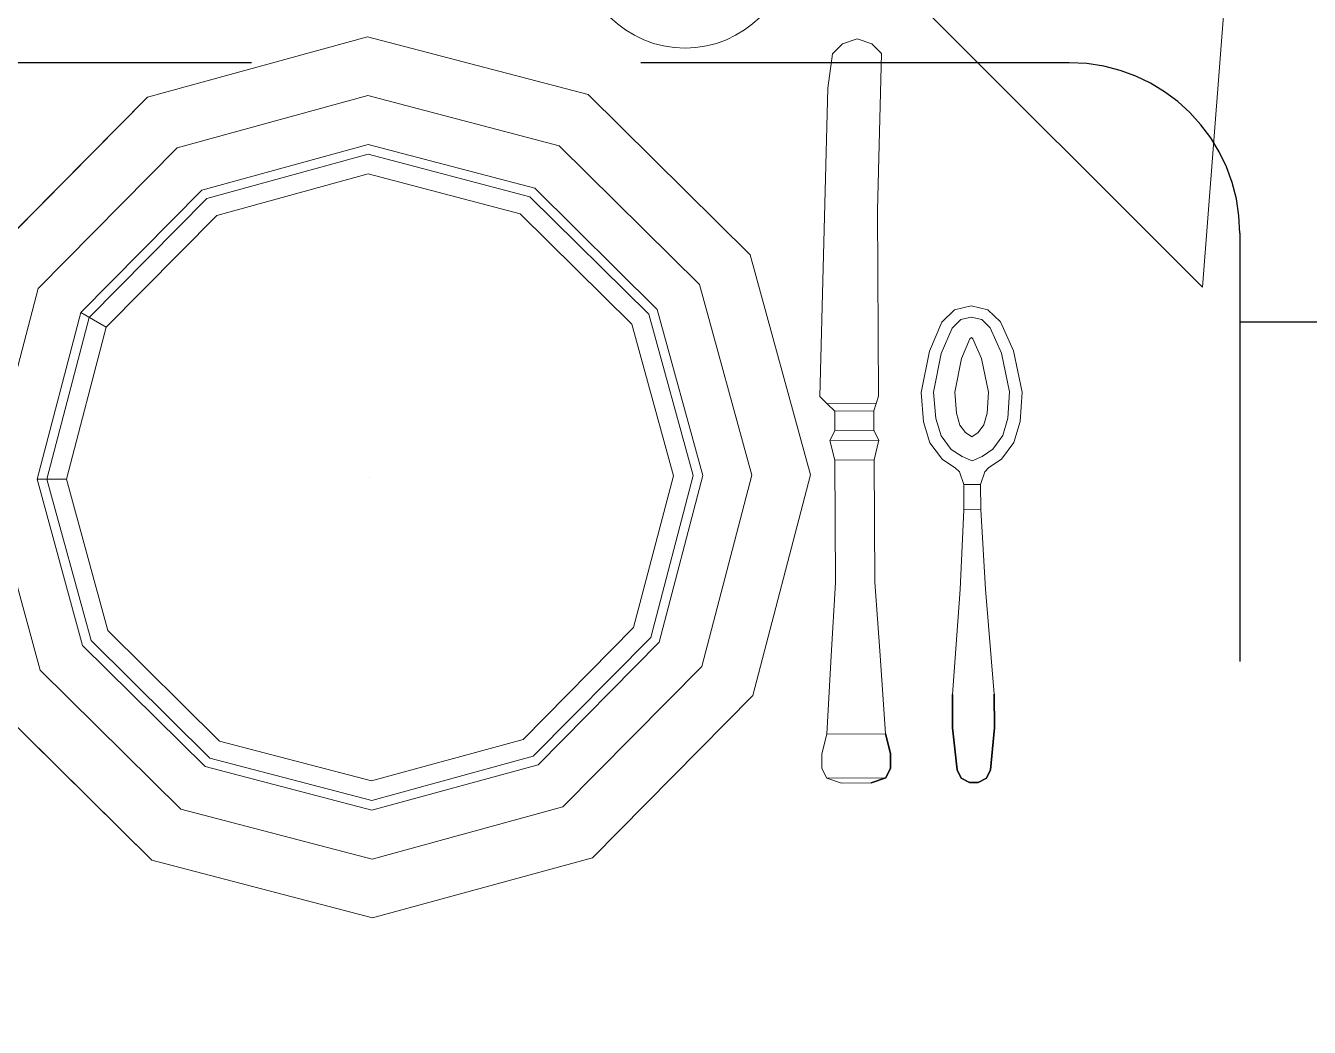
# Model space of a CAD drawing. Header units: millimetres. Extents: x 105 to 1807, y -268 to 915.
# Drawn here: x 988.8238 to 989.1535, y 435.3626 to 435.6199 of the extents above; entities that cross this region are included whole.
import ezdxf

# ---------------------------------------------------------------- set-up
doc = ezdxf.new("R2010")
doc.units = ezdxf.units.MM
doc.linetypes.add('DASHED2', pattern=[0.375, 0.25, -0.125])
doc.linetypes.add('LÍNEAS_OCULTAS2', pattern=[4.7625, 3.175, -1.5875])
doc.layers.add('MUEBLES', color=12, linetype='Continuous')
doc.layers.add('OCULTA', color=3, linetype='LÍNEAS_OCULTAS2')

# ---------------------------------------------------------------- blocks, each defined once
blk = doc.blocks.new('nueva mesa comedor')
at = {"layer": 'MUEBLES', "color": 8, "lineweight": 0}
for p, q in [((1164.94239, 523.73231, -0.00572), (1164.95054, 523.8376, -0.00572)), ((1164.95054, 523.8376, -0.00572), (1165.11101, 523.67714, -0.00572))]:
    blk.add_line(p, q, dxfattribs=at)
blk.add_circle((1165.07134, 523.75699, -0.00572), 0.02479, dxfattribs=at)
for points, invisible_edges in [([(1165.14432, 523.98489, 0.01143), (1165.1444, 523.97117, 0.01143), (1165.09989, 523.95898, 0.01143), (1165.09297, 523.97082, 0.01143)], 5), ([(1165.14446, 523.95974, 0.00114), (1165.14432, 523.98489, 0.008), (1165.09297, 523.97082, 0.008), (1165.10566, 523.94911, 0.00114)], 5), ([(1165.19583, 523.97139, 0.01143), (1165.18904, 523.95948, 0.01143), (1165.1444, 523.97117, 0.01143), (1165.14432, 523.98489, 0.01143)], 5), ([(1165.18338, 523.94955, 0.00114), (1165.19583, 523.97139, 0.008), (1165.14432, 523.98489, 0.008), (1165.14446, 523.95974, 0.00114)], 5), ([(1165.09297, 523.97082, 0.01143), (1165.09989, 523.95898, 0.01143), (1165.06744, 523.92616, 0.01143), (1165.05552, 523.93295, 0.01143)], 5), ([(1165.10566, 523.94911, 0.00114), (1165.09297, 523.97082, 0.008), (1165.05552, 523.93295, 0.008), (1165.07737, 523.9205, 0.00114)], 5), ([(1165.1444, 523.97117, 0.01143), (1165.14448, 523.95746, 0.00686), (1165.10681, 523.94714, 0.00686), (1165.09989, 523.95898, 0.01143)], 5), ([(1165.18904, 523.95948, 0.01143), (1165.18225, 523.94756, 0.00686), (1165.14448, 523.95746, 0.00686), (1165.1444, 523.97117, 0.01143)], 5), ([(1165.21199, 523.92126, 0.00114), (1165.2337, 523.93395, 0.008), (1165.19583, 523.97139, 0.008), (1165.18338, 523.94955, 0.00114)], 5), ([(1165.2337, 523.93395, 0.01143), (1165.22186, 523.92703, 0.01143), (1165.18904, 523.95948, 0.01143), (1165.19583, 523.97139, 0.01143)], 5), ([(1165.09989, 523.95898, 0.01143), (1165.10681, 523.94714, 0.00686), (1165.07936, 523.91937, 0.00686), (1165.06744, 523.92616, 0.01143)], 5), ([(1165.1445, 523.95288, -0.00572), (1165.14446, 523.95974, 0.00114), (1165.10566, 523.94911, 0.00114), (1165.10912, 523.94319, -0.00572)], 5), ([(1165.17999, 523.94359, -0.00572), (1165.18338, 523.94955, 0.00114), (1165.14446, 523.95974, 0.00114), (1165.1445, 523.95288, -0.00572)], 5), ([(1165.22186, 523.92703, 0.01143), (1165.21002, 523.9201, 0.00686), (1165.18225, 523.94756, 0.00686), (1165.18904, 523.95948, 0.01143)], 5), ([(1165.14448, 523.95746, 0.00686), (1165.1449, 523.88202, 0.00686), (1165.1449, 523.88202, 0.00686), (1165.10681, 523.94714, 0.00686)], 5), ([(1165.18225, 523.94756, 0.00686), (1165.1449, 523.88202, 0.00686), (1165.1449, 523.88202, 0.00686), (1165.14448, 523.95746, 0.00686)], 5), ([(1165.02336, 523.94992, 0.00229), (1165.03936, 523.95001, 0.00229), (1165.0382, 523.95229, 0.00114), (1165.02449, 523.95221, 0.00114)], 1), ([(1165.02336, 523.94992, -0.00457), (1165.03936, 523.95001, -0.00457), (1165.0382, 523.95229, -0.00343), (1165.02449, 523.95221, -0.00343)], 1), ([(1165.03938, 523.94658, 0.00343), (1165.02338, 523.94649, 0.00343), (1165.02336, 523.94992, 0.00229), (1165.03936, 523.95001, 0.00229)], 5), ([(1165.03938, 523.94658, -0.00572), (1165.02338, 523.94649, -0.00572), (1165.02336, 523.94992, -0.00457), (1165.03936, 523.95001, -0.00457)], 5), ([(1165.20607, 523.9178, -0.00572), (1165.21199, 523.92126, 0.00114), (1165.18338, 523.94955, 0.00114), (1165.17999, 523.94359, -0.00572)], 5), ([(1165.02455, 523.94192, 0.00229), (1165.03826, 523.942, 0.00229), (1165.03938, 523.94658, 0.00343), (1165.02338, 523.94649, 0.00343)], 4), ([(1165.02455, 523.94192, -0.00457), (1165.03826, 523.942, -0.00457), (1165.03938, 523.94658, -0.00572), (1165.02338, 523.94649, -0.00572)], 4), ([(1165.10912, 523.94319, -0.00572), (1165.10566, 523.94911, 0.00114), (1165.07737, 523.9205, 0.00114), (1165.08333, 523.91711, -0.00572)], 5), ([(1165.10681, 523.94714, 0.00686), (1165.1449, 523.88202, 0.00686), (1165.1449, 523.88202, 0.00686), (1165.07936, 523.91937, 0.00686)], 5), ([(1165.21002, 523.9201, 0.00686), (1165.1449, 523.88202, 0.00686), (1165.1449, 523.88202, 0.00686), (1165.18225, 523.94756, 0.00686)], 5), ([(1165.03722, 523.92371, 0.00343), (1165.02579, 523.92364, 0.00343), (1165.02455, 523.94192, 0.00229), (1165.03826, 523.942, 0.00229)], 1), ([(1165.03722, 523.92371, -0.00572), (1165.02579, 523.92364, -0.00572), (1165.02455, 523.94192, -0.00457), (1165.03826, 523.942, -0.00457)], 1), ([(1165.00892, 523.93269, -0.0055), (1164.99913, 523.93264, -0.0055), (1165.00122, 523.90815, -0.003), (1165.0071, 523.90819, -0.003)], 5), ([(1165.00892, 523.93269, -0.00255), (1164.99913, 523.93264, -0.00255), (1165.00122, 523.90815, -0.00104), (1165.0071, 523.90819, -0.00104)], 5), ([(1164.99913, 523.93264, -0.0055), (1164.99913, 523.93264, -0.00255), (1165.00122, 523.90815, -0.00104), (1165.00122, 523.90815, -0.003)], 4), ([(1165.0071, 523.90819, -0.003), (1165.0071, 523.90819, -0.00104), (1165.00892, 523.93269, -0.00255), (1165.00892, 523.93269, -0.0055)], 1), ([(1165.05552, 523.93295, 0.01143), (1165.06744, 523.92616, 0.01143), (1165.05575, 523.88152, 0.01143), (1165.04203, 523.88144, 0.01143)], 5), ([(1165.07737, 523.9205, 0.00114), (1165.05552, 523.93295, 0.008), (1165.04203, 523.88144, 0.008), (1165.06718, 523.88158, 0.00114)], 5), ([(1165.22262, 523.88246, 0.00114), (1165.24777, 523.8826, 0.008), (1165.2337, 523.93395, 0.008), (1165.21199, 523.92126, 0.00114)], 5), ([(1165.24777, 523.8826, 0.01143), (1165.23405, 523.88252, 0.01143), (1165.22186, 523.92703, 0.01143), (1165.2337, 523.93395, 0.01143)], 5), ([(1165.06744, 523.92616, 0.01143), (1165.07936, 523.91937, 0.00686), (1165.06946, 523.8816, 0.00686), (1165.05575, 523.88152, 0.01143)], 5), ([(1165.23405, 523.88252, 0.01143), (1165.22034, 523.88244, 0.00686), (1165.21002, 523.9201, 0.00686), (1165.22186, 523.92703, 0.01143)], 5), ([(1165.02703, 523.9065, 0.00343), (1165.03618, 523.90655, 0.00343), (1165.03722, 523.92371, 0.00343), (1165.02579, 523.92364, 0.00343)], 5), ([(1165.02703, 523.9065, -0.00572), (1165.03618, 523.90655, -0.00572), (1165.03722, 523.92371, -0.00572), (1165.02579, 523.92364, -0.00572)], 5), ([(1165.08333, 523.91711, -0.00572), (1165.07737, 523.9205, 0.00114), (1165.06718, 523.88158, 0.00114), (1165.07403, 523.88162, -0.00572)], 5), ([(1165.22034, 523.88244, 0.00686), (1165.1449, 523.88202, 0.00686), (1165.1449, 523.88202, 0.00686), (1165.21002, 523.9201, 0.00686)], 5), ([(1165.21576, 523.88242, -0.00572), (1165.22262, 523.88246, 0.00114), (1165.21199, 523.92126, 0.00114), (1165.20607, 523.9178, -0.00572)], 4), ([(1165.07936, 523.91937, 0.00686), (1165.1449, 523.88202, 0.00686), (1165.1449, 523.88202, 0.00686), (1165.06946, 523.8816, 0.00686)], 5), ([(1165.00122, 523.90815, -0.00104), (1165.0071, 523.90819, -0.00104), (1165.00623, 523.88957, 0.00081), (1165.00231, 523.88955, 0.00081)], 1), ([(1165.00122, 523.90815, -0.003), (1165.0071, 523.90819, -0.003), (1165.00623, 523.88957, -0.00083), (1165.00231, 523.88955, -0.00083)], 1), ([(1165.00122, 523.90815, -0.00104), (1165.00122, 523.90815, -0.003), (1165.00231, 523.88955, -0.00083), (1165.00231, 523.88955, 0.00081)], 5), ([(1165.00623, 523.88957, 0.00081), (1165.00623, 523.88957, -0.00083), (1165.0071, 523.90819, -0.003), (1165.0071, 523.90819, -0.00104)], 5), ([(1165.03634, 523.87798, 0.00229), (1165.02719, 523.87793, 0.00229), (1165.02703, 523.9065, 0.00343), (1165.03618, 523.90655, 0.00343)], 4), ([(1165.03634, 523.87798, -0.00457), (1165.02719, 523.87793, -0.00457), (1165.02703, 523.9065, -0.00572), (1165.03618, 523.90655, -0.00572)], 4), ([(1165.00231, 523.88955, -0.00083), (1165.00231, 523.88955, 0.00081), (1165.00234, 523.88367, 0.00035), (1165.00234, 523.88367, -0.0013)], 5), ([(1165.00626, 523.88369, -0.0013), (1165.00626, 523.88369, 0.00035), (1165.00623, 523.88957, 0.00081), (1165.00623, 523.88957, -0.00083)], 5), ([(1165.00234, 523.88367, 0.00035), (1165.00626, 523.88369, 0.00035), (1165.00725, 523.88076, -0.00103), (1165.00138, 523.88072, -0.00103)], 4), ([(1165.00234, 523.88367, -0.0013), (1165.00626, 523.88369, -0.0013), (1165.00725, 523.88076, -0.00258), (1165.00138, 523.88072, -0.00258)], 4), ([(1165.00234, 523.88367, 0.00035), (1165.00234, 523.88367, -0.0013), (1165.00138, 523.88072, -0.00258), (1165.00138, 523.88072, -0.00103)], 5), ([(1165.00626, 523.88369, -0.0013), (1165.00626, 523.88369, 0.00035), (1165.00725, 523.88076, -0.00103), (1165.00725, 523.88076, -0.00258)], 5), ([(1165.00725, 523.88076, -0.00103), (1165.00138, 523.88072, -0.00103), (1165.0004, 523.87973, -0.00157), (1165.00824, 523.87977, -0.00157)], 5), ([(1165.00725, 523.88076, -0.00258), (1165.00138, 523.88072, -0.00258), (1165.0004, 523.87973, -0.00317), (1165.00824, 523.87977, -0.00317)], 5), ([(1165.00138, 523.88072, -0.00258), (1165.00138, 523.88072, -0.00103), (1165.0004, 523.87973, -0.00157), (1165.0004, 523.87973, -0.00317)], 1), ([(1165.00725, 523.88076, -0.00103), (1165.00725, 523.88076, -0.00258), (1165.00824, 523.87977, -0.00317), (1165.00824, 523.87977, -0.00157)], 1), ([(1165.06718, 523.88158, 0.00114), (1165.04203, 523.88144, 0.008), (1165.0561, 523.83008, 0.008), (1165.07781, 523.84278, 0.00114)], 5), ([(1165.04203, 523.88144, 0.01143), (1165.05575, 523.88152, 0.01143), (1165.06794, 523.83701, 0.01143), (1165.0561, 523.83008, 0.01143)], 5), ([(1165.05575, 523.88152, 0.01143), (1165.06946, 523.8816, 0.00686), (1165.07978, 523.84393, 0.00686), (1165.06794, 523.83701, 0.01143)], 5), ([(1165.07403, 523.88162, -0.00572), (1165.06718, 523.88158, 0.00114), (1165.07781, 523.84278, 0.00114), (1165.08373, 523.84624, -0.00572)], 5), ([(1165.06946, 523.8816, 0.00686), (1165.1449, 523.88202, 0.00686), (1165.1449, 523.88202, 0.00686), (1165.07978, 523.84393, 0.00686)], 5), ([(1165.07978, 523.84393, 0.00686), (1165.1449, 523.88202, 0.00686), (1165.1449, 523.88202, 0.00686), (1165.10755, 523.81648, 0.00686)], 5), ([(1165.10755, 523.81648, 0.00686), (1165.1449, 523.88202, 0.00686), (1165.1449, 523.88202, 0.00686), (1165.14532, 523.80658, 0.00686)], 5), ([(1165.21044, 523.84467, 0.00686), (1165.1449, 523.88202, 0.00686), (1165.1449, 523.88202, 0.00686), (1165.22034, 523.88244, 0.00686)], 5), ([(1165.14532, 523.80658, 0.00686), (1165.1449, 523.88202, 0.00686), (1165.1449, 523.88202, 0.00686), (1165.18299, 523.8169, 0.00686)], 5), ([(1165.18299, 523.8169, 0.00686), (1165.1449, 523.88202, 0.00686), (1165.1449, 523.88202, 0.00686), (1165.21044, 523.84467, 0.00686)], 5), ([(1165.22236, 523.83788, 0.01143), (1165.21044, 523.84467, 0.00686), (1165.22034, 523.88244, 0.00686), (1165.23405, 523.88252, 0.01143)], 5), ([(1165.21243, 523.84354, 0.00114), (1165.23428, 523.83109, 0.008), (1165.24777, 523.8826, 0.008), (1165.22262, 523.88246, 0.00114)], 5), ([(1165.23428, 523.83109, 0.01143), (1165.22236, 523.83788, 0.01143), (1165.23405, 523.88252, 0.01143), (1165.24777, 523.8826, 0.01143)], 5), ([(1164.99747, 523.87777, -0.00228), (1164.99948, 523.87541, -0.00397), (1164.99716, 523.87226, -0.00384), (1164.99456, 523.87385, -0.00192)], 5), ([(1164.99747, 523.87777, -0.0013), (1164.99948, 523.87541, -0.00299), (1164.99716, 523.87226, -0.00286), (1164.99456, 523.87385, -0.00094)], 5), ([(1165.002, 523.87713, -0.00397), (1165.0004, 523.87973, -0.00317), (1164.99747, 523.87777, -0.00228), (1164.99948, 523.87541, -0.00397)], 5), ([(1165.002, 523.87713, -0.003), (1165.0004, 523.87973, -0.00157), (1164.99747, 523.87777, -0.0013), (1164.99948, 523.87541, -0.00299)], 5), ([(1165.0004, 523.87973, -0.00317), (1165.00432, 523.87975, -0.00317), (1165.00433, 523.87815, -0.00384), (1165.002, 523.87713, -0.00397)], 11), ([(1165.0004, 523.87973, -0.00157), (1165.00432, 523.87975, -0.00157), (1165.00433, 523.87815, -0.00286), (1165.002, 523.87713, -0.003)], 11), ([(1165.002, 523.87713, -0.00397), (1165.00436, 523.87256, -0.00549), (1165.00436, 523.87256, -0.00549), (1165.00433, 523.87815, -0.00384)], 5), ([(1165.002, 523.87713, -0.003), (1165.00436, 523.87256, -0.00451), (1165.00436, 523.87256, -0.00451), (1165.00433, 523.87815, -0.00286)], 5), ([(1165.00824, 523.87977, -0.00317), (1165.00432, 523.87975, -0.00317), (1165.00433, 523.87815, -0.00384), (1165.00667, 523.87715, -0.00397)], 11), ([(1165.00824, 523.87977, -0.00157), (1165.00432, 523.87975, -0.00157), (1165.00433, 523.87815, -0.00286), (1165.00667, 523.87715, -0.003)], 11), ([(1165.00667, 523.87715, -0.00397), (1165.00436, 523.87256, -0.00549), (1165.00436, 523.87256, -0.00549), (1165.00433, 523.87815, -0.00384)], 5), ([(1165.00667, 523.87715, -0.003), (1165.00436, 523.87256, -0.00451), (1165.00436, 523.87256, -0.00451), (1165.00433, 523.87815, -0.00286)], 5), ([(1165.00667, 523.87715, -0.003), (1165.00824, 523.87977, -0.00157), (1165.01119, 523.87785, -0.0013), (1165.00921, 523.87547, -0.00299)], 5), ([(1165.01119, 523.87785, -0.00228), (1165.00921, 523.87547, -0.00397), (1165.01157, 523.87235, -0.00384), (1165.01415, 523.87396, -0.00192)], 5), ([(1165.01119, 523.87785, -0.0013), (1165.00921, 523.87547, -0.00299), (1165.01157, 523.87235, -0.00286), (1165.01415, 523.87396, -0.00094)], 5), ([(1164.99716, 523.87226, -0.00384), (1165.00161, 523.86978, -0.00556), (1165.00291, 523.87155, -0.00563), (1164.99948, 523.87541, -0.00397)], 5), ([(1164.99716, 523.87226, -0.00286), (1165.00161, 523.86978, -0.00458), (1165.00291, 523.87155, -0.00465), (1164.99948, 523.87541, -0.00299)], 5), ([(1165.00291, 523.87155, -0.00563), (1164.99948, 523.87541, -0.00397), (1165.002, 523.87713, -0.00397), (1165.00436, 523.87256, -0.00549)], 5), ([(1165.00291, 523.87155, -0.00465), (1164.99948, 523.87541, -0.00299), (1165.002, 523.87713, -0.003), (1165.00436, 523.87256, -0.00451)], 5), ([(1165.00582, 523.87157, -0.00563), (1165.00921, 523.87547, -0.00397), (1165.00667, 523.87715, -0.00397), (1165.00436, 523.87256, -0.00549)], 5), ([(1165.00582, 523.87157, -0.00465), (1165.00921, 523.87547, -0.00299), (1165.00667, 523.87715, -0.003), (1165.00436, 523.87256, -0.00451)], 5), ([(1165.01157, 523.87235, -0.00384), (1165.00715, 523.86982, -0.00556), (1165.00582, 523.87157, -0.00563), (1165.00921, 523.87547, -0.00397)], 5), ([(1165.01157, 523.87235, -0.00286), (1165.00715, 523.86982, -0.00458), (1165.00582, 523.87157, -0.00465), (1165.00921, 523.87547, -0.00299)], 5), ([(1164.99716, 523.87226, -0.00286), (1164.99456, 523.87385, -0.00094), (1164.99312, 523.86893, -0.00064), (1164.99595, 523.86816, -0.00248)], 5), ([(1164.99716, 523.87226, -0.00384), (1164.99456, 523.87385, -0.00192), (1164.99312, 523.86893, -0.00162), (1164.99595, 523.86816, -0.00346)], 5), ([(1165.00079, 523.86702, -0.00539), (1164.99595, 523.86816, -0.00346), (1164.99716, 523.87226, -0.00384), (1165.00161, 523.86978, -0.00556)], 5), ([(1165.00079, 523.86702, -0.00441), (1164.99595, 523.86816, -0.00248), (1164.99716, 523.87226, -0.00286), (1165.00161, 523.86978, -0.00458)], 5), ([(1165.00715, 523.86982, -0.00556), (1165.00161, 523.86978, -0.00556), (1165.00291, 523.87155, -0.00563), (1165.00582, 523.87157, -0.00563)], 5), ([(1165.00715, 523.86982, -0.00458), (1165.00161, 523.86978, -0.00458), (1165.00291, 523.87155, -0.00465), (1165.00582, 523.87157, -0.00465)], 5), ([(1165.00291, 523.87155, -0.00563), (1165.00582, 523.87157, -0.00563), (1165.00436, 523.87256, -0.00549)], 1), ([(1165.00291, 523.87155, -0.00465), (1165.00582, 523.87157, -0.00465), (1165.00436, 523.87256, -0.00451)], 1), ([(1165.00799, 523.86706, -0.00441), (1165.01282, 523.86826, -0.00248), (1165.01157, 523.87235, -0.00286), (1165.00715, 523.86982, -0.00458)], 5), ([(1165.01157, 523.87235, -0.00286), (1165.01415, 523.87396, -0.00094), (1165.01565, 523.86906, -0.00064), (1165.01282, 523.86826, -0.00248)], 5), ([(1165.01157, 523.87235, -0.00384), (1165.01415, 523.87396, -0.00192), (1165.01565, 523.86906, -0.00162), (1165.01282, 523.86826, -0.00346)], 5), ([(1164.99312, 523.86893, -0.00064), (1164.99595, 523.86816, -0.00248), (1164.99555, 523.86204, -0.00182), (1164.99266, 523.8621, 0)], 5), ([(1164.99312, 523.86893, -0.00162), (1164.99595, 523.86816, -0.00346), (1164.99555, 523.86204, -0.0028), (1164.99266, 523.8621, -0.00098)], 5), ([(1165.00079, 523.86702, -0.00539), (1165.00799, 523.86706, -0.00539), (1165.00715, 523.86982, -0.00556), (1165.00161, 523.86978, -0.00556)], 5), ([(1165.00079, 523.86702, -0.00441), (1165.00799, 523.86706, -0.00441), (1165.00715, 523.86982, -0.00458), (1165.00161, 523.86978, -0.00458)], 5), ([(1165.01565, 523.86906, -0.00064), (1165.01282, 523.86826, -0.00248), (1165.01329, 523.86213, -0.00182), (1165.01618, 523.86223, 0)], 5), ([(1165.01565, 523.86906, -0.00162), (1165.01282, 523.86826, -0.00346), (1165.01329, 523.86213, -0.0028), (1165.01618, 523.86223, -0.00098)], 5), ([(1165.02723, 523.87107, -0.00457), (1165.02723, 523.87107, 0.00229), (1165.02726, 523.8665, 0.00229), (1165.02726, 523.8665, -0.00457)], 4), ([(1165.0364, 523.86655, -0.00457), (1165.0364, 523.86655, 0.00229), (1165.03637, 523.87112, 0.00229), (1165.03637, 523.87112, -0.00457)], 1), ([(1164.99555, 523.86204, -0.0028), (1165.00047, 523.86211, -0.00469), (1165.00079, 523.86702, -0.00539), (1164.99595, 523.86816, -0.00346)], 5), ([(1164.99555, 523.86204, -0.00182), (1165.00047, 523.86211, -0.00371), (1165.00079, 523.86702, -0.00441), (1164.99595, 523.86816, -0.00248)], 5), ([(1165.00837, 523.86215, -0.00469), (1165.00047, 523.86211, -0.00469), (1165.00079, 523.86702, -0.00539), (1165.00799, 523.86706, -0.00539)], 5), ([(1165.00837, 523.86215, -0.00371), (1165.00047, 523.86211, -0.00371), (1165.00079, 523.86702, -0.00441), (1165.00799, 523.86706, -0.00441)], 5), ([(1165.01329, 523.86213, -0.0028), (1165.00837, 523.86215, -0.00469), (1165.00799, 523.86706, -0.00539), (1165.01282, 523.86826, -0.00346)], 5), ([(1165.01329, 523.86213, -0.00182), (1165.00837, 523.86215, -0.00371), (1165.00799, 523.86706, -0.00441), (1165.01282, 523.86826, -0.00248)], 5), ([(1165.02726, 523.8665, 0.00229), (1165.02726, 523.8665, -0.00457), (1165.02669, 523.86478, -0.00229), (1165.02669, 523.86478)], 5), ([(1165.03812, 523.86485), (1165.03812, 523.86485, -0.00229), (1165.0364, 523.86655, -0.00457), (1165.0364, 523.86655, 0.00229)], 5), ([(1165.03985, 523.86314, -0.00057), (1165.02613, 523.86306, -0.00057), (1165.02669, 523.86478), (1165.03812, 523.86485)], 1), ([(1165.03985, 523.86314, -0.00171), (1165.02613, 523.86306, -0.00171), (1165.02669, 523.86478, -0.00229), (1165.03812, 523.86485, -0.00229)], 1), ([(1165.02669, 523.86478, -0.00229), (1165.02669, 523.86478), (1165.02613, 523.86306, -0.00057), (1165.02613, 523.86306, -0.00171)], 5), ([(1165.02638, 523.81963, -0.00057), (1165.03797, 523.79112, -0.00057), (1165.03985, 523.86314, -0.00057), (1165.02613, 523.86306, -0.00057)], 5), ([(1165.02638, 523.81963, -0.00171), (1165.03797, 523.79112, -0.00171), (1165.03985, 523.86314, -0.00171), (1165.02613, 523.86306, -0.00171)], 5), ([(1165.02613, 523.86306, -0.00057), (1165.02613, 523.86306, -0.00171), (1165.02638, 523.81963, -0.00171), (1165.02638, 523.81963, -0.00057)], 5), ([(1165.03797, 523.79112, -0.00171), (1165.03797, 523.79112, -0.00057), (1165.03985, 523.86314, -0.00057), (1165.03985, 523.86314, -0.00171)], 5), ([(1165.03985, 523.86314, -0.00171), (1165.03985, 523.86314, -0.00057), (1165.03812, 523.86485), (1165.03812, 523.86485, -0.00229)], 5), ([(1164.99555, 523.86204, -0.0028), (1164.99266, 523.8621, -0.00098), (1164.99468, 523.85243, 0.00054), (1164.99742, 523.85304, -0.00133)], 5), ([(1164.99555, 523.86204, -0.00182), (1164.99266, 523.8621, 0), (1164.99468, 523.85243, 0.00152), (1164.99742, 523.85304, -0.00035)], 5), ([(1165.00211, 523.85424, -0.00244), (1164.99742, 523.85304, -0.00035), (1164.99555, 523.86204, -0.00182), (1165.00047, 523.86211, -0.00371)], 5), ([(1165.00211, 523.85424, -0.00342), (1164.99742, 523.85304, -0.00133), (1164.99555, 523.86204, -0.0028), (1165.00047, 523.86211, -0.00469)], 5), ([(1165.00211, 523.85424, -0.00244), (1165.00682, 523.85426, -0.00244), (1165.00837, 523.86215, -0.00371), (1165.00047, 523.86211, -0.00371)], 5), ([(1165.00211, 523.85424, -0.00342), (1165.00682, 523.85426, -0.00342), (1165.00837, 523.86215, -0.00469), (1165.00047, 523.86211, -0.00469)], 5), ([(1165.00682, 523.85426, -0.00244), (1165.01152, 523.85312, -0.00035), (1165.01329, 523.86213, -0.00182), (1165.00837, 523.86215, -0.00371)], 5), ([(1165.00682, 523.85426, -0.00342), (1165.01152, 523.85312, -0.00133), (1165.01329, 523.86213, -0.0028), (1165.00837, 523.86215, -0.00469)], 5), ([(1165.01329, 523.86213, -0.0028), (1165.01618, 523.86223, -0.00098), (1165.01427, 523.85254, 0.00054), (1165.01152, 523.85312, -0.00133)], 5), ([(1165.01329, 523.86213, -0.00182), (1165.01618, 523.86223, 0), (1165.01427, 523.85254, 0.00152), (1165.01152, 523.85312, -0.00035)], 5), ([(1165.00006, 523.84709, -0.00006), (1165.00417, 523.84963, -0.00221), (1165.00211, 523.85424, -0.00342), (1164.99742, 523.85304, -0.00133)], 5), ([(1165.00006, 523.84709, 0.00092), (1165.00417, 523.84963, -0.00123), (1165.00211, 523.85424, -0.00244), (1164.99742, 523.85304, -0.00035)], 5), ([(1165.00481, 523.84963, -0.00221), (1165.00417, 523.84963, -0.00221), (1165.00211, 523.85424, -0.00342), (1165.00682, 523.85426, -0.00342)], 5), ([(1165.00481, 523.84963, -0.00123), (1165.00417, 523.84963, -0.00123), (1165.00211, 523.85424, -0.00244), (1165.00682, 523.85426, -0.00244)], 5), ([(1165.00895, 523.84714, -0.00006), (1165.00481, 523.84963, -0.00221), (1165.00682, 523.85426, -0.00342), (1165.01152, 523.85312, -0.00133)], 5), ([(1165.00895, 523.84714, 0.00092), (1165.00481, 523.84963, -0.00123), (1165.00682, 523.85426, -0.00244), (1165.01152, 523.85312, -0.00035)], 5), ([(1164.99468, 523.85243, 0.00054), (1164.99742, 523.85304, -0.00133), (1165.00006, 523.84709, -0.00006), (1164.99765, 523.84571, 0.0019)], 5), ([(1164.99468, 523.85243, 0.00152), (1164.99742, 523.85304, -0.00035), (1165.00006, 523.84709, 0.00092), (1164.99765, 523.84571, 0.00288)], 5), ([(1165.01427, 523.85254, 0.00054), (1165.01152, 523.85312, -0.00133), (1165.00895, 523.84714, -0.00006), (1165.01137, 523.84579, 0.0019)], 5), ([(1165.01427, 523.85254, 0.00152), (1165.01152, 523.85312, -0.00035), (1165.00895, 523.84714, 0.00092), (1165.01137, 523.84579, 0.00288)], 5), ([(1165.00417, 523.84963, -0.00123), (1165.00206, 523.84516, 0.00133), (1165.00006, 523.84709, 0.00092), (1165.00417, 523.84963, -0.00123)], 5), ([(1165.00417, 523.84963, -0.00221), (1165.00206, 523.84516, 0.00036), (1165.00006, 523.84709, -0.00006), (1165.00417, 523.84963, -0.00221)], 5), ([(1165.00452, 523.84457, 0.00147), (1165.00449, 523.84932, -0.00113), (1165.00417, 523.84963, -0.00123), (1165.00206, 523.84516, 0.00133)], 5), ([(1165.00452, 523.84457, 0.00049), (1165.00449, 523.84932, -0.0021), (1165.00417, 523.84963, -0.00221), (1165.00206, 523.84516, 0.00036)], 5), ([(1165.00449, 523.84932, -0.00113), (1165.00417, 523.84963, -0.00123), (1165.00481, 523.84963, -0.00123), (1165.00449, 523.84932, -0.00113)], 2), ([(1165.00449, 523.84932, -0.0021), (1165.00417, 523.84963, -0.00221), (1165.00481, 523.84963, -0.00221), (1165.00449, 523.84932, -0.0021)], 2), ([(1165.00452, 523.84457, 0.00147), (1165.00449, 523.84932, -0.00113), (1165.00481, 523.84963, -0.00123), (1165.00697, 523.84518, 0.00133)], 5), ([(1165.00452, 523.84457, 0.00049), (1165.00449, 523.84932, -0.0021), (1165.00481, 523.84963, -0.00221), (1165.00697, 523.84518, 0.00036)], 5), ([(1165.00481, 523.84963, -0.00123), (1165.00697, 523.84518, 0.00133), (1165.00895, 523.84714, 0.00092), (1165.00481, 523.84963, -0.00123)], 5), ([(1165.00481, 523.84963, -0.00221), (1165.00697, 523.84518, 0.00036), (1165.00895, 523.84714, -0.00006), (1165.00481, 523.84963, -0.00221)], 5), ([(1165.00006, 523.84709, -0.00006), (1164.99765, 523.84571, 0.0019), (1165.00061, 523.84287, 0.00271), (1165.00206, 523.84516, 0.00036)], 5), ([(1165.00006, 523.84709, 0.00092), (1164.99765, 523.84571, 0.00288), (1165.00061, 523.84287, 0.00369), (1165.00206, 523.84516, 0.00133)], 5), ([(1165.00061, 523.84287, 0.00271), (1165.00206, 523.84516, 0.00036), (1165.00452, 523.84457, 0.00049), (1165.00453, 523.84193, 0.00285)], 5), ([(1165.00061, 523.84287, 0.00369), (1165.00206, 523.84516, 0.00133), (1165.00452, 523.84457, 0.00147), (1165.00453, 523.84193, 0.00383)], 5), ([(1165.00845, 523.84292, 0.00271), (1165.00697, 523.84518, 0.00036), (1165.00452, 523.84457, 0.00049), (1165.00453, 523.84193, 0.00285)], 5), ([(1165.00845, 523.84292, 0.00369), (1165.00697, 523.84518, 0.00133), (1165.00452, 523.84457, 0.00147), (1165.00453, 523.84193, 0.00383)], 5), ([(1165.00895, 523.84714, -0.00006), (1165.01137, 523.84579, 0.0019), (1165.00845, 523.84292, 0.00271), (1165.00697, 523.84518, 0.00036)], 5), ([(1165.00895, 523.84714, 0.00092), (1165.01137, 523.84579, 0.00288), (1165.00845, 523.84292, 0.00369), (1165.00697, 523.84518, 0.00133)], 5), ([(1165.08373, 523.84624, -0.00572), (1165.07781, 523.84278, 0.00114), (1165.10642, 523.81449, 0.00114), (1165.10981, 523.82045, -0.00572)], 5), ([(1165.18068, 523.82085, -0.00572), (1165.18414, 523.81493, 0.00114), (1165.21243, 523.84354, 0.00114), (1165.20647, 523.84693, -0.00572)], 1), ([(1165.18991, 523.80506, 0.01143), (1165.18299, 523.8169, 0.00686), (1165.21044, 523.84467, 0.00686), (1165.22236, 523.83788, 0.01143)], 5), ([(1165.07781, 523.84278, 0.00114), (1165.0561, 523.83008, 0.008), (1165.09397, 523.79264, 0.008), (1165.10642, 523.81449, 0.00114)], 5), ([(1165.06794, 523.83701, 0.01143), (1165.07978, 523.84393, 0.00686), (1165.10755, 523.81648, 0.00686), (1165.10076, 523.80456, 0.01143)], 5), ([(1165.18414, 523.81493, 0.00114), (1165.19683, 523.79322, 0.008), (1165.23428, 523.83109, 0.008), (1165.21243, 523.84354, 0.00114)], 5), ([(1165.0561, 523.83008, 0.01143), (1165.06794, 523.83701, 0.01143), (1165.10076, 523.80456, 0.01143), (1165.09397, 523.79264, 0.01143)], 5), ([(1165.19683, 523.79322, 0.01143), (1165.18991, 523.80506, 0.01143), (1165.22236, 523.83788, 0.01143), (1165.23428, 523.83109, 0.01143)], 5), ([(1165.1453, 523.81115, -0.00572), (1165.14534, 523.8043, 0.00114), (1165.18414, 523.81493, 0.00114), (1165.18068, 523.82085, -0.00572)], 5), ([(1165.03687, 523.78311, -0.00057), (1165.02544, 523.78305, -0.00057), (1165.02638, 523.81963, -0.00057), (1165.03797, 523.79112, -0.00057)], 5), ([(1165.03687, 523.78311, -0.00171), (1165.02544, 523.78305, -0.00171), (1165.02638, 523.81963, -0.00171), (1165.03797, 523.79112, -0.00171)], 5), ([(1165.02638, 523.81963, -0.00171), (1165.02638, 523.81963, -0.00057), (1165.02544, 523.78305, -0.00057), (1165.02544, 523.78305, -0.00171)], 5), ([(1165.10981, 523.82045, -0.00572), (1165.10642, 523.81449, 0.00114), (1165.14534, 523.8043, 0.00114), (1165.1453, 523.81115, -0.00572)], 5), ([(1165.10076, 523.80456, 0.01143), (1165.10755, 523.81648, 0.00686), (1165.14532, 523.80658, 0.00686), (1165.1454, 523.79287, 0.01143)], 5), ([(1165.1454, 523.79287, 0.01143), (1165.14532, 523.80658, 0.00686), (1165.18299, 523.8169, 0.00686), (1165.18991, 523.80506, 0.01143)], 5), ([(1165.14534, 523.8043, 0.00114), (1165.14548, 523.77915, 0.008), (1165.19683, 523.79322, 0.008), (1165.18414, 523.81493, 0.00114)], 5), ([(1165.10642, 523.81449, 0.00114), (1165.09397, 523.79264, 0.008), (1165.14548, 523.77915, 0.008), (1165.14534, 523.8043, 0.00114)], 5), ([(1165.09397, 523.79264, 0.01143), (1165.10076, 523.80456, 0.01143), (1165.1454, 523.79287, 0.01143), (1165.14548, 523.77915, 0.01143)], 5), ([(1165.14548, 523.77915, 0.01143), (1165.1454, 523.79287, 0.01143), (1165.18991, 523.80506, 0.01143), (1165.19683, 523.79322, 0.01143)], 5), ([(1165.03687, 523.78311, -0.00057), (1165.03687, 523.78311, -0.00171), (1165.03797, 523.79112, -0.00171), (1165.03797, 523.79112, -0.00057)], 5), ([(1165.02774, 523.78078, -0.00057), (1165.0346, 523.78081, -0.00057), (1165.03687, 523.78311, -0.00057), (1165.02544, 523.78305, -0.00057)], 5), ([(1165.02774, 523.78078, -0.00171), (1165.0346, 523.78081, -0.00171), (1165.03687, 523.78311, -0.00171), (1165.02544, 523.78305, -0.00171)], 5), ([(1165.02544, 523.78305, -0.00057), (1165.02544, 523.78305, -0.00171), (1165.02774, 523.78078, -0.00171), (1165.02774, 523.78078, -0.00057)], 5), ([(1165.0346, 523.78081, -0.00171), (1165.0346, 523.78081, -0.00057), (1165.03687, 523.78311, -0.00057), (1165.03687, 523.78311, -0.00171)], 5), ([(1165.03117, 523.77965, -0.00057), (1165.03117, 523.77965, -0.00057), (1165.02774, 523.78078, -0.00057), (1165.0346, 523.78081, -0.00057)], 4), ([(1165.03117, 523.77965, -0.00171), (1165.03117, 523.77965, -0.00171), (1165.02774, 523.78078, -0.00171), (1165.0346, 523.78081, -0.00171)], 4), ([(1165.02774, 523.78078, -0.00171), (1165.02774, 523.78078, -0.00057), (1165.03117, 523.77965, -0.00057), (1165.03117, 523.77965, -0.00171)], 1), ([(1165.03117, 523.77965, -0.00057), (1165.03117, 523.77965, -0.00171), (1165.0346, 523.78081, -0.00171), (1165.0346, 523.78081, -0.00057)], 4)]:
    blk.add_3dface(points, dxfattribs=dict(at, invisible_edges=invisible_edges))
for points in [[(1165.14432, 523.98489, 0.008), (1165.14432, 523.98489, 0.01143), (1165.09297, 523.97082, 0.01143), (1165.09297, 523.97082, 0.008)], [(1165.19583, 523.97139, 0.008), (1165.19583, 523.97139, 0.01143), (1165.14432, 523.98489, 0.01143), (1165.14432, 523.98489, 0.008)], [(1165.09297, 523.97082, 0.008), (1165.09297, 523.97082, 0.01143), (1165.05552, 523.93295, 0.01143), (1165.05552, 523.93295, 0.008)], [(1165.2337, 523.93395, 0.008), (1165.2337, 523.93395, 0.01143), (1165.19583, 523.97139, 0.01143), (1165.19583, 523.97139, 0.008)], [(1165.0382, 523.95229, 0.00114), (1165.02449, 523.95221, 0.00114), (1165.02791, 523.95337, -0.00114), (1165.03477, 523.95341, -0.00114)], [(1165.0382, 523.95229, -0.00343), (1165.02449, 523.95221, -0.00343), (1165.02791, 523.95337, -0.00114), (1165.03477, 523.95341, -0.00114)], [(1165.0382, 523.95229, 0.00114), (1165.0382, 523.95229, -0.00343), (1165.03477, 523.95341, -0.00114)], [(1165.03936, 523.95001, -0.00457), (1165.03936, 523.95001, 0.00229), (1165.0382, 523.95229, 0.00114), (1165.0382, 523.95229, -0.00343)], [(1165.03938, 523.94658, 0.00343), (1165.03938, 523.94658, -0.00572), (1165.03936, 523.95001, -0.00457), (1165.03936, 523.95001, 0.00229)], [(1165.03826, 523.942, -0.00457), (1165.03826, 523.942, 0.00229), (1165.03938, 523.94658, 0.00343), (1165.03938, 523.94658, -0.00572)], [(1165.02455, 523.94192, 0.00229), (1165.02455, 523.94192, -0.00457), (1165.02579, 523.92364, -0.00572), (1165.02579, 523.92364, 0.00343)], [(1165.03722, 523.92371, 0.00343), (1165.03722, 523.92371, -0.00572), (1165.03826, 523.942, -0.00457), (1165.03826, 523.942, 0.00229)], [(1165.05552, 523.93295, 0.008), (1165.05552, 523.93295, 0.01143), (1165.04203, 523.88144, 0.01143), (1165.04203, 523.88144, 0.008)], [(1165.02579, 523.92364, -0.00572), (1165.02579, 523.92364, 0.00343), (1165.02703, 523.9065, 0.00343), (1165.02703, 523.9065, -0.00572)], [(1165.03618, 523.90655, -0.00572), (1165.03618, 523.90655, 0.00343), (1165.03722, 523.92371, 0.00343), (1165.03722, 523.92371, -0.00572)], [(1165.02703, 523.9065, 0.00343), (1165.02703, 523.9065, -0.00572), (1165.02719, 523.87793, -0.00457), (1165.02719, 523.87793, 0.00229)], [(1165.03634, 523.87798, 0.00229), (1165.03634, 523.87798, -0.00457), (1165.03618, 523.90655, -0.00572), (1165.03618, 523.90655, 0.00343)], [(1165.00623, 523.88957, -0.00083), (1165.00231, 523.88955, -0.00083), (1165.00234, 523.88367, -0.0013), (1165.00626, 523.88369, -0.0013)], [(1165.00623, 523.88957, 0.00081), (1165.00231, 523.88955, 0.00081), (1165.00234, 523.88367, 0.00035), (1165.00626, 523.88369, 0.00035)], [(1165.04203, 523.88144, 0.008), (1165.04203, 523.88144, 0.01143), (1165.0561, 523.83008, 0.01143), (1165.0561, 523.83008, 0.008)], [(1165.20647, 523.84693, -0.00572), (1165.21243, 523.84354, 0.00114), (1165.22262, 523.88246, 0.00114), (1165.21576, 523.88242, -0.00572)], [(1164.99747, 523.87777, -0.0013), (1164.99747, 523.87777, -0.00228), (1164.99456, 523.87385, -0.00192), (1164.99456, 523.87385, -0.00094)], [(1165.0004, 523.87973, -0.00317), (1165.0004, 523.87973, -0.00157), (1164.99747, 523.87777, -0.0013), (1164.99747, 523.87777, -0.00228)], [(1165.01119, 523.87785, -0.00228), (1165.01119, 523.87785, -0.0013), (1165.00824, 523.87977, -0.00157), (1165.00824, 523.87977, -0.00317)], [(1165.01415, 523.87396, -0.00094), (1165.01415, 523.87396, -0.00192), (1165.01119, 523.87785, -0.00228), (1165.01119, 523.87785, -0.0013)], [(1165.02607, 523.87335, 0.00343), (1165.0375, 523.87341, 0.00343), (1165.03634, 523.87798, 0.00229), (1165.02719, 523.87793, 0.00229)], [(1165.02607, 523.87335, -0.00572), (1165.0375, 523.87341, -0.00572), (1165.03634, 523.87798, -0.00457), (1165.02719, 523.87793, -0.00457)], [(1165.02719, 523.87793, -0.00457), (1165.02719, 523.87793, 0.00229), (1165.02607, 523.87335, 0.00343), (1165.02607, 523.87335, -0.00572)], [(1165.0375, 523.87341, -0.00572), (1165.0375, 523.87341, 0.00343), (1165.03634, 523.87798, 0.00229), (1165.03634, 523.87798, -0.00457)], [(1164.99456, 523.87385, -0.00192), (1164.99456, 523.87385, -0.00094), (1164.99312, 523.86893, -0.00064), (1164.99312, 523.86893, -0.00162)], [(1165.01565, 523.86906, -0.00162), (1165.01565, 523.86906, -0.00064), (1165.01415, 523.87396, -0.00094), (1165.01415, 523.87396, -0.00192)], [(1165.03637, 523.87112, 0.00229), (1165.02723, 523.87107, 0.00229), (1165.02607, 523.87335, 0.00343), (1165.0375, 523.87341, 0.00343)], [(1165.03637, 523.87112, -0.00457), (1165.02723, 523.87107, -0.00457), (1165.02607, 523.87335, -0.00572), (1165.0375, 523.87341, -0.00572)], [(1165.02607, 523.87335, 0.00343), (1165.02607, 523.87335, -0.00572), (1165.02723, 523.87107, -0.00457), (1165.02723, 523.87107, 0.00229)], [(1165.03637, 523.87112, 0.00229), (1165.03637, 523.87112, -0.00457), (1165.0375, 523.87341, -0.00572), (1165.0375, 523.87341, 0.00343)], [(1164.99312, 523.86893, -0.00064), (1164.99312, 523.86893, -0.00162), (1164.99266, 523.8621, -0.00098), (1164.99266, 523.8621, 0)], [(1165.01618, 523.86223, -0.00098), (1165.01618, 523.86223, 0), (1165.01565, 523.86906, -0.00064), (1165.01565, 523.86906, -0.00162)], [(1165.02726, 523.8665, 0.00229), (1165.0364, 523.86655, 0.00229), (1165.03637, 523.87112, 0.00229), (1165.02723, 523.87107, 0.00229)], [(1165.02726, 523.8665, -0.00457), (1165.0364, 523.86655, -0.00457), (1165.03637, 523.87112, -0.00457), (1165.02723, 523.87107, -0.00457)], [(1165.03812, 523.86485), (1165.02669, 523.86478), (1165.02726, 523.8665, 0.00229), (1165.0364, 523.86655, 0.00229)], [(1165.03812, 523.86485, -0.00229), (1165.02669, 523.86478, -0.00229), (1165.02726, 523.8665, -0.00457), (1165.0364, 523.86655, -0.00457)], [(1164.99266, 523.8621, -0.00098), (1164.99266, 523.8621, 0), (1164.99468, 523.85243, 0.00152), (1164.99468, 523.85243, 0.00054)], [(1165.01427, 523.85254, 0.00152), (1165.01427, 523.85254, 0.00054), (1165.01618, 523.86223, -0.00098), (1165.01618, 523.86223, 0)], [(1164.99468, 523.85243, 0.00152), (1164.99468, 523.85243, 0.00054), (1164.99765, 523.84571, 0.0019), (1164.99765, 523.84571, 0.00288)], [(1165.01137, 523.84579, 0.0019), (1165.01137, 523.84579, 0.00288), (1165.01427, 523.85254, 0.00152), (1165.01427, 523.85254, 0.00054)], [(1164.99765, 523.84571, 0.0019), (1164.99765, 523.84571, 0.00288), (1165.00061, 523.84287, 0.00369), (1165.00061, 523.84287, 0.00271)], [(1165.00845, 523.84292, 0.00369), (1165.00845, 523.84292, 0.00271), (1165.01137, 523.84579, 0.0019), (1165.01137, 523.84579, 0.00288)], [(1165.00061, 523.84287, 0.00369), (1165.00061, 523.84287, 0.00271), (1165.00453, 523.84193, 0.00285), (1165.00453, 523.84193, 0.00383)], [(1165.00453, 523.84193, 0.00285), (1165.00453, 523.84193, 0.00383), (1165.00845, 523.84292, 0.00369), (1165.00845, 523.84292, 0.00271)], [(1165.0561, 523.83008, 0.008), (1165.0561, 523.83008, 0.01143), (1165.09397, 523.79264, 0.01143), (1165.09397, 523.79264, 0.008)], [(1165.19683, 523.79322, 0.008), (1165.19683, 523.79322, 0.01143), (1165.23428, 523.83109, 0.01143), (1165.23428, 523.83109, 0.008)], [(1165.09397, 523.79264, 0.008), (1165.09397, 523.79264, 0.01143), (1165.14548, 523.77915, 0.01143), (1165.14548, 523.77915, 0.008)], [(1165.14548, 523.77915, 0.008), (1165.14548, 523.77915, 0.01143), (1165.19683, 523.79322, 0.01143), (1165.19683, 523.79322, 0.008)]]:
    blk.add_3dface(points, dxfattribs=at)
at = {"layer": 'MUEBLES', "color": 8}
for points, invisible_edges in [([(1165.00489, 523.95324, -0.00269), (1165.00293, 523.95323, -0.00269), (1165.00097, 523.95224, -0.00259), (1165.00685, 523.95227, -0.00259)], 4), ([(1165.00489, 523.95324, -0.00532), (1165.00293, 523.95323, -0.00532), (1165.00097, 523.95224, -0.00554), (1165.00685, 523.95227, -0.00554)], 4), ([(1165.00784, 523.95032, -0.00274), (1165.00001, 523.95028, -0.00274), (1164.99908, 523.94047, -0.00276), (1165.00888, 523.94053, -0.00276)], 5), ([(1165.00784, 523.95032, -0.00569), (1165.00001, 523.95028, -0.00569), (1164.99908, 523.94047, -0.00571), (1165.00888, 523.94053, -0.00571)], 5), ([(1165.00097, 523.95224, -0.00259), (1165.00685, 523.95227, -0.00259), (1165.00784, 523.95032, -0.00274), (1165.00001, 523.95028, -0.00274)], 5), ([(1165.00097, 523.95224, -0.00554), (1165.00685, 523.95227, -0.00554), (1165.00784, 523.95032, -0.00569), (1165.00001, 523.95028, -0.00569)], 5), ([(1164.99908, 523.94047, -0.00276), (1165.00888, 523.94053, -0.00276), (1165.00892, 523.93269, -0.00255), (1164.99913, 523.93264, -0.00255)], 5), ([(1164.99908, 523.94047, -0.00571), (1165.00888, 523.94053, -0.00571), (1165.00892, 523.93269, -0.0055), (1164.99913, 523.93264, -0.0055)], 5)]:
    blk.add_3dface(points, dxfattribs=dict(at, invisible_edges=invisible_edges))
for points in [[(1165.00293, 523.95323, -0.00532), (1165.00293, 523.95323, -0.00269), (1165.00097, 523.95224, -0.00259), (1165.00097, 523.95224, -0.00554)], [(1165.00489, 523.95324, -0.00269), (1165.00489, 523.95324, -0.00532), (1165.00293, 523.95323, -0.00532), (1165.00293, 523.95323, -0.00269)], [(1165.00685, 523.95227, -0.00554), (1165.00685, 523.95227, -0.00259), (1165.00489, 523.95324, -0.00269), (1165.00489, 523.95324, -0.00532)], [(1165.02791, 523.95337, -0.00114), (1165.02791, 523.95337, -0.00114), (1165.02449, 523.95221, 0.00114), (1165.02449, 523.95221, -0.00343)], [(1165.00001, 523.95028, -0.00569), (1165.00001, 523.95028, -0.00274), (1164.99908, 523.94047, -0.00276), (1164.99908, 523.94047, -0.00571)], [(1165.00097, 523.95224, -0.00259), (1165.00097, 523.95224, -0.00554), (1165.00001, 523.95028, -0.00569), (1165.00001, 523.95028, -0.00274)], [(1165.00784, 523.95032, -0.00274), (1165.00784, 523.95032, -0.00569), (1165.00685, 523.95227, -0.00554), (1165.00685, 523.95227, -0.00259)], [(1165.00888, 523.94053, -0.00571), (1165.00888, 523.94053, -0.00276), (1165.00784, 523.95032, -0.00274), (1165.00784, 523.95032, -0.00569)], [(1165.02449, 523.95221, 0.00114), (1165.02449, 523.95221, -0.00343), (1165.02336, 523.94992, -0.00457), (1165.02336, 523.94992, 0.00229)], [(1165.02336, 523.94992, 0.00229), (1165.02336, 523.94992, -0.00457), (1165.02338, 523.94649, -0.00572), (1165.02338, 523.94649, 0.00343)], [(1165.02338, 523.94649, -0.00572), (1165.02338, 523.94649, 0.00343), (1165.02455, 523.94192, 0.00229), (1165.02455, 523.94192, -0.00457)], [(1164.99908, 523.94047, -0.00276), (1164.99908, 523.94047, -0.00571), (1164.99913, 523.93264, -0.0055), (1164.99913, 523.93264, -0.00255)], [(1165.00892, 523.93269, -0.00255), (1165.00892, 523.93269, -0.0055), (1165.00888, 523.94053, -0.00571), (1165.00888, 523.94053, -0.00276)]]:
    blk.add_3dface(points, dxfattribs=at)
at = {"layer": 'OCULTA', "color": 4, "linetype": 'DASHED2', "ltscale": 0.4}
for p, q in [((1164.9418, 523.825), (1164.9418, 524.04761)), ((1164.9418, 523.84572), (1164.90995, 523.84572)), ((1164.98162, 523.78518), (1165.3002, 523.78518))]:
    blk.add_line(p, q, dxfattribs=at)
blk.add_arc((1164.98162, 523.825), 0.03981, 180, 270, dxfattribs=at)

msp = doc.modelspace()

# ---------------------------------------------------------------- block references
at = {"layer": 'MUEBLES', "xscale": 1.100000000000023, "yscale": 1.100000000000023, "zscale": 1.100000000000023, "rotation": 180}
msp.add_blockref('nueva mesa comedor', (2270.57162, 1011.77405), dxfattribs=at)

doc.saveas('drawing.dxf')
